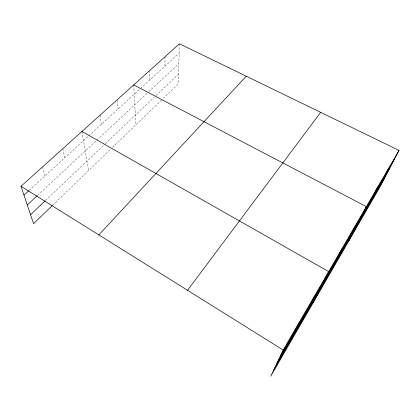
<?xml version="1.0" encoding="UTF-8"?>
<svg xmlns="http://www.w3.org/2000/svg" width="420" height="420" viewBox="0 0 420 420"><rect width="100%" height="100%" fill="white"/><g stroke="black" fill="none" stroke-linecap="round" stroke-linejoin="round"><path stroke-width="0.32" stroke-dasharray="2.1 1.58" d="M164.908 66.192L164.96 56.816M179.456 43.774L178.206 83.984L162.86 98.8M52.852 205.039L110.654 149.216M112.508 147.425L162.393 99.257M45.644 200.366L103.892 145.052M105.315 143.703L154.135 97.346M155.988 95.587L178.511 74.193M37.716 195.29L148.318 92.169M148.785 91.739L178.836 63.719M29.211 190.339L88.31 136.269M88.793 135.828L139.939 89.04M140.411 88.604L179.167 53.146M42.488 166.971L44.935 175.954M62.774 148.722L64.748 157.826M81.953 131.47L88.552 170.567M100.117 115.133L101.288 124.399M117.401 100.259L118.172 108.953M133.712 84.919L135.881 124.861M149.73 70.513L149.945 79.884"/><path stroke-width="0.63" d="M399 150.392L283.159 350.044L270.758 376.226L380.074 186.764L399 150.392L179.456 43.774L21 186.296L33.558 223.671L52.379 205.49M296.09 328.87L299.344 322.151M310.984 303.167L314.48 296.058M313.063 302.904L328.671 271.604L81.953 131.47M338.121 256.337L342.001 248.63M350.511 234.943L354.548 227.01M348.731 241.08L366.377 206.624L133.712 84.919M373.601 195.101L377.874 186.805M384.363 176.521L388.731 168.095M276.901 363.253L389.571 168.515M273.698 370.015L384.647 177.97M280.193 356.307L394.558 158.928M187.525 290.309L320.665 112.35M98.852 234.922L246.251 76.214M30.545 214.699L45.171 200.812M27.29 205.013L37.243 195.731M23.971 195.137L28.733 190.775M21 186.296L283.159 350.044"/></g></svg>
